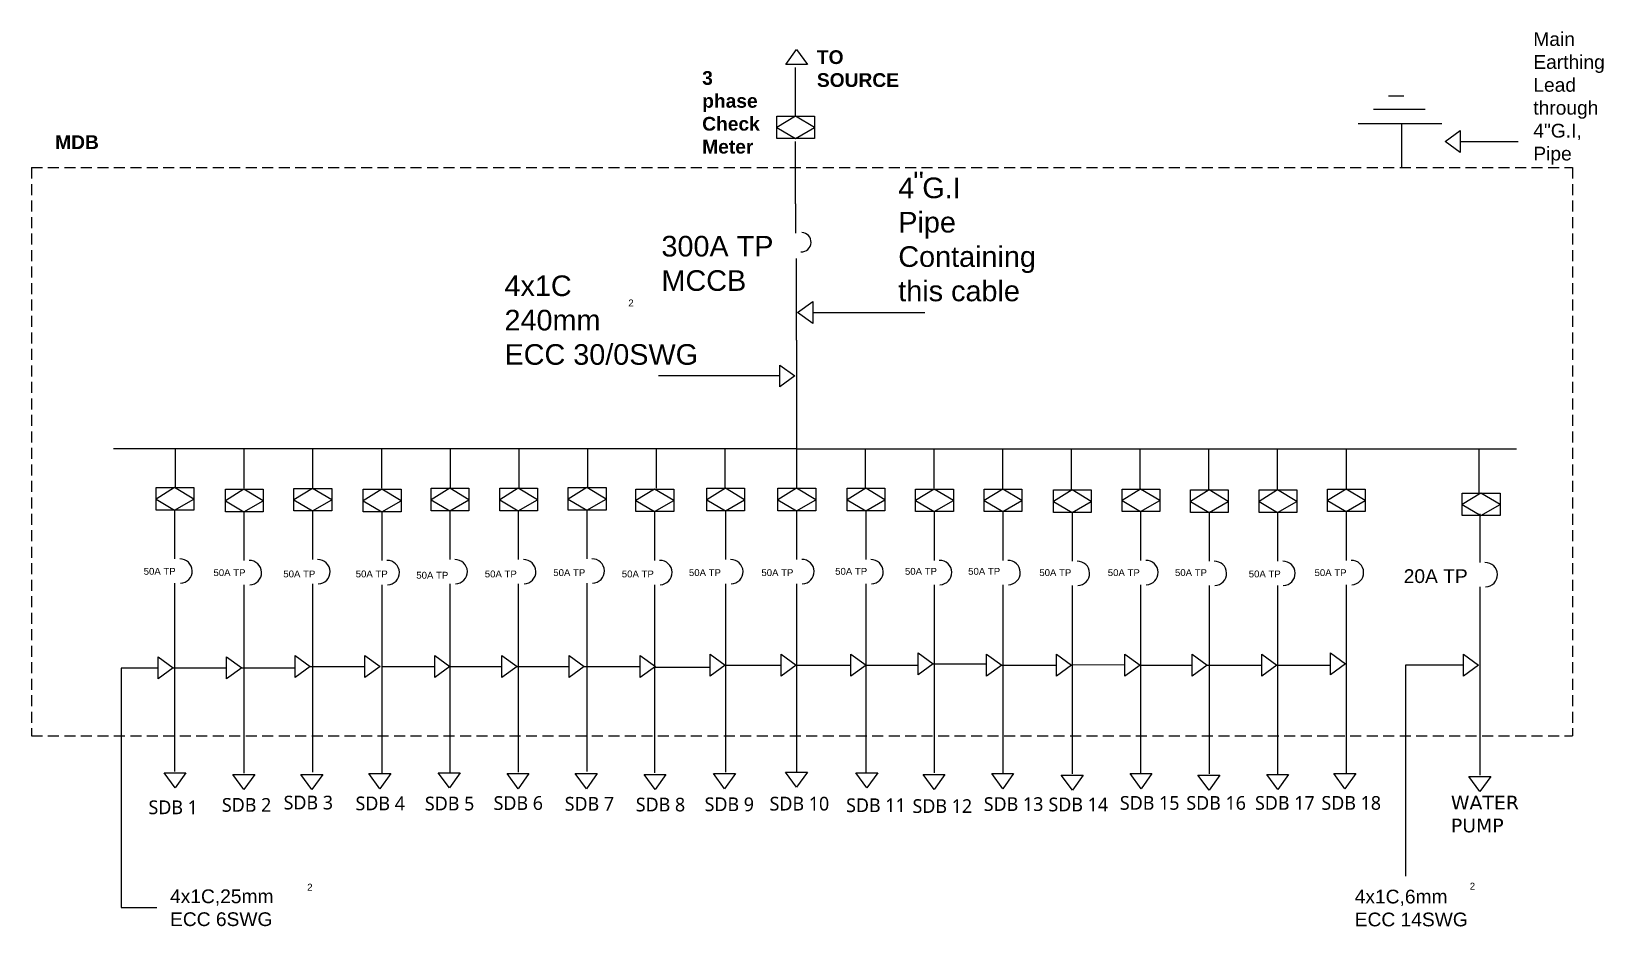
# Model space of a CAD drawing. Header units: inches. Extents: x -83442928 to -83440639, y 118546482 to 118547785.
import ezdxf

# ---------------------------------------------------------------- set-up
doc = ezdxf.new("R2010")
doc.units = ezdxf.units.IN
doc.header["$LTSCALE"] = 4
doc.header["$MEASUREMENT"] = 0
doc.linetypes.add('DASHEDX2', pattern=[1.5, 1, -0.5])
doc.styles.get("Standard").update_dxf_attribs({"font": ''})
doc.styles.get('Standard').set_extended_font_data('@Arial Unicode MS')

msp = doc.modelspace()

# ---------------------------------------------------------------- linework, layer by layer
for p, q in [((-83441829.3, 118547736.7), (-83441813.5, 118547758.6)), ((-83441813.5, 118547758.6), (-83441797.5, 118547736.7)), ((-83441813.5, 118547736.7), (-83441829.3, 118547736.7)), ((-83441815.2, 118547661.6), (-83441815.2, 118547732.4)), ((-83441797.5, 118547736.7), (-83441813.5, 118547736.7)), ((-83441842.2, 118547644.7), (-83441842.2, 118547661.6)), ((-83441842.2, 118547661.6), (-83441815.2, 118547661.6)), ((-83441815.2, 118547661.6), (-83441842.2, 118547644.7)), ((-83441815.2, 118547661.6), (-83441787.3, 118547661.6)), ((-83441787.3, 118547644.7), (-83441815.2, 118547661.6)), ((-83441787.3, 118547661.6), (-83441787.3, 118547644.7)), ((-83441842.2, 118547628.7), (-83441842.2, 118547644.7)), ((-83441842.2, 118547644.7), (-83441815.2, 118547628.7)), ((-83441815.2, 118547628.7), (-83441842.2, 118547628.7)), ((-83441815.2, 118547628.7), (-83441787.3, 118547644.7)), ((-83441787.3, 118547628.7), (-83441815.2, 118547628.7)), ((-83441787.3, 118547644.7), (-83441787.3, 118547628.7)), ((-83440869.5, 118547624.3), (-83440847.6, 118547640.3)), ((-83440847.6, 118547640.3), (-83440847.6, 118547624.3)), ((-83441815.3, 118547534), (-83441815.3, 118547624.4)), ((-83440847.6, 118547608.5), (-83440869.5, 118547624.3)), ((-83440847.6, 118547624.3), (-83440847.6, 118547608.5)), ((-83440847.6, 118547624.3), (-83440763.2, 118547624.3)), ((-83441815.3, 118547534), (-83441815.3, 118547490.9)), ((-83441813.7, 118547335.2), (-83441813.7, 118547454.3)), ((-83441812.1, 118547375.5), (-83441790.1, 118547391.6)), ((-83441790.1, 118547391.6), (-83441790.1, 118547375.5)), ((-83441790.1, 118547359.7), (-83441812.1, 118547375.5)), ((-83441790.1, 118547375.5), (-83441790.1, 118547359.7)), ((-83441790.1, 118547375.5), (-83441626.8, 118547375.5)), ((-83441813.7, 118547335.2), (-83441813.7, 118547177.3)), ((-83441837.9, 118547283.2), (-83441837.9, 118547299)), ((-83441837.9, 118547299), (-83441816, 118547283.2)), ((-83441837.9, 118547283.2), (-83442014.6, 118547283.2)), ((-83441816, 118547283.2), (-83441837.9, 118547267.2)), ((-83441837.9, 118547267.2), (-83441837.9, 118547283.2)), ((-83441837.9, 118547283.2), (-83441837.9, 118547283.2)), ((-83442718.1, 118547177.3), (-83442808.2, 118547177.3)), ((-83442668.1, 118547177.3), (-83442718.1, 118547177.3)), ((-83442718.1, 118547177.3), (-83442718.1, 118547119.7)), ((-83442618.1, 118547177.3), (-83442668.1, 118547177.3)), ((-83442568.1, 118547177.3), (-83442618.1, 118547177.3)), ((-83442618.1, 118547177.3), (-83442618.1, 118547119.7)), ((-83442518.1, 118547177.3), (-83442568.1, 118547177.3)), ((-83442468.1, 118547177.3), (-83442518.1, 118547177.3)), ((-83442518.1, 118547177.3), (-83442518.1, 118547119.7)), ((-83442418.1, 118547177.3), (-83442468.1, 118547177.3)), ((-83442368.1, 118547177.3), (-83442418.1, 118547177.3)), ((-83442418.1, 118547177.3), (-83442418.1, 118547119.7)), ((-83442318.1, 118547177.3), (-83442368.1, 118547177.3)), ((-83442268.1, 118547177.3), (-83442318.1, 118547177.3)), ((-83442318.1, 118547177.3), (-83442318.1, 118547119.9)), ((-83442218.1, 118547177.3), (-83442268.1, 118547177.3)), ((-83442168.1, 118547177.3), (-83442218.1, 118547177.3)), ((-83442218.1, 118547177.3), (-83442218.1, 118547119.9)), ((-83442118.1, 118547177.3), (-83442168.1, 118547177.3)), ((-83442068.1, 118547177.3), (-83442118.1, 118547177.3)), ((-83442118.1, 118547177.3), (-83442118.1, 118547119.9)), ((-83442018.1, 118547177.3), (-83442068.1, 118547177.3)), ((-83441968.1, 118547177.3), (-83442018.1, 118547177.3)), ((-83442018.1, 118547177.3), (-83442018.1, 118547119.9)), ((-83441918.1, 118547177.3), (-83441968.1, 118547177.3)), ((-83441868.1, 118547177.3), (-83441918.1, 118547177.3)), ((-83441918.1, 118547177.3), (-83441918.1, 118547119.9)), ((-83441813.7, 118547177.3), (-83441868.1, 118547177.3)), ((-83441813.7, 118547177.3), (-83441763.7, 118547177.3)), ((-83441813.7, 118547177.3), (-83441813.7, 118547119.9)), ((-83441763.7, 118547177.3), (-83441713.7, 118547177.3)), ((-83441713.7, 118547177.3), (-83441663.7, 118547177.3)), ((-83441713.7, 118547177.3), (-83441713.7, 118547119.9)), ((-83441663.7, 118547177.3), (-83441613.7, 118547177.3)), ((-83441613.7, 118547177.3), (-83441563.7, 118547177.3)), ((-83441613.7, 118547177.3), (-83441613.7, 118547119.9)), ((-83441563.7, 118547177.3), (-83441513.7, 118547177.3)), ((-83441513.7, 118547177.3), (-83441463.7, 118547177.3)), ((-83441513.7, 118547177.3), (-83441513.7, 118547118.6)), ((-83441463.7, 118547177.3), (-83441413.7, 118547177.3)), ((-83441413.7, 118547177.3), (-83441363.7, 118547177.3)), ((-83441413.7, 118547177.3), (-83441413.7, 118547117.9)), ((-83441363.7, 118547177.3), (-83441313.7, 118547177.3)), ((-83441313.7, 118547177.3), (-83441263.7, 118547177.3)), ((-83441313.7, 118547177.3), (-83441313.7, 118547117.9)), ((-83441263.7, 118547177.3), (-83441213.7, 118547177.3)), ((-83441213.7, 118547177.3), (-83441163.7, 118547177.3)), ((-83441213.7, 118547177.3), (-83441213.7, 118547117.9)), ((-83441163.7, 118547177.3), (-83441113.7, 118547177.3)), ((-83441113.7, 118547177.3), (-83441063.7, 118547177.3)), ((-83441113.7, 118547177.3), (-83441113.7, 118547117.9)), ((-83441063.7, 118547177.3), (-83441013.7, 118547177.3)), ((-83441013.7, 118547177.3), (-83441013.7, 118547117.9)), ((-83441013.7, 118547177.3), (-83440913.7, 118547177.3)), ((-83440913.7, 118547177.3), (-83440820.2, 118547177.3)), ((-83440820.2, 118547177.3), (-83440820.2, 118547177.3)), ((-83442746, 118547103.9), (-83442746, 118547120.8)), ((-83442746, 118547120.8), (-83442719, 118547120.8)), ((-83442719, 118547120.8), (-83442746, 118547103.9)), ((-83442746, 118547087.9), (-83442746, 118547103.9)), ((-83442746, 118547103.9), (-83442719, 118547087.9)), ((-83442719, 118547120.8), (-83442691, 118547120.8)), ((-83442691, 118547103.9), (-83442719, 118547120.8)), ((-83442719, 118547087.9), (-83442691, 118547103.9)), ((-83442691, 118547120.8), (-83442691, 118547103.9)), ((-83442691, 118547103.9), (-83442691, 118547087.9)), ((-83442645.1, 118547101.6), (-83442645.1, 118547118.5)), ((-83442645.1, 118547118.5), (-83442618.1, 118547118.5)), ((-83442618.1, 118547118.5), (-83442645.1, 118547101.6)), ((-83442618.1, 118547118.5), (-83442590.1, 118547118.5)), ((-83442590.1, 118547101.6), (-83442618.1, 118547118.5)), ((-83442590.1, 118547118.5), (-83442590.1, 118547101.6)), ((-83442545.3, 118547102.8), (-83442545.3, 118547119.6)), ((-83442545.3, 118547119.6), (-83442518.3, 118547119.6)), ((-83442518.3, 118547119.6), (-83442545.3, 118547102.8)), ((-83442545.3, 118547086.8), (-83442545.3, 118547102.8)), ((-83442545.3, 118547102.8), (-83442518.3, 118547086.8)), ((-83442518.3, 118547119.6), (-83442490.3, 118547119.6)), ((-83442490.3, 118547102.8), (-83442518.3, 118547119.6)), ((-83442518.3, 118547086.8), (-83442490.3, 118547102.8)), ((-83442490.3, 118547119.6), (-83442490.3, 118547102.8)), ((-83442490.3, 118547102.8), (-83442490.3, 118547086.8)), ((-83442444.4, 118547101.6), (-83442444.4, 118547118.5)), ((-83442444.4, 118547118.5), (-83442417.4, 118547118.5)), ((-83442417.4, 118547118.5), (-83442444.4, 118547101.6)), ((-83442417.4, 118547118.5), (-83442389.4, 118547118.5)), ((-83442389.4, 118547101.6), (-83442417.4, 118547118.5)), ((-83442389.4, 118547118.5), (-83442389.4, 118547101.6)), ((-83442345.5, 118547102.9), (-83442345.5, 118547119.7)), ((-83442345.5, 118547119.7), (-83442318.5, 118547119.7)), ((-83442318.5, 118547119.7), (-83442345.5, 118547102.9)), ((-83442345.5, 118547086.9), (-83442345.5, 118547102.9)), ((-83442345.5, 118547102.9), (-83442318.5, 118547086.9)), ((-83442318.5, 118547119.7), (-83442290.5, 118547119.7)), ((-83442290.5, 118547102.9), (-83442318.5, 118547119.7)), ((-83442318.5, 118547086.9), (-83442290.5, 118547102.9)), ((-83442290.5, 118547119.7), (-83442290.5, 118547102.9)), ((-83442290.5, 118547102.9), (-83442290.5, 118547086.9)), ((-83442245.7, 118547102.9), (-83442245.7, 118547119.7)), ((-83442245.7, 118547119.7), (-83442218.7, 118547119.7)), ((-83442218.7, 118547119.7), (-83442245.7, 118547102.9)), ((-83442245.7, 118547086.9), (-83442245.7, 118547102.9)), ((-83442245.7, 118547102.9), (-83442218.7, 118547086.9)), ((-83442218.7, 118547119.7), (-83442190.7, 118547119.7)), ((-83442190.7, 118547102.9), (-83442218.7, 118547119.7)), ((-83442218.7, 118547086.9), (-83442190.7, 118547102.9)), ((-83442190.7, 118547119.7), (-83442190.7, 118547102.9)), ((-83442190.7, 118547102.9), (-83442190.7, 118547086.9)), ((-83442146, 118547104), (-83442146, 118547120.9)), ((-83442146, 118547120.9), (-83442119, 118547120.9)), ((-83442119, 118547120.9), (-83442146, 118547104)), ((-83442146, 118547088), (-83442146, 118547104)), ((-83442146, 118547104), (-83442119, 118547088)), ((-83442119, 118547120.9), (-83442091, 118547120.9)), ((-83442091, 118547104), (-83442119, 118547120.9)), ((-83442119, 118547088), (-83442091, 118547104)), ((-83442091, 118547120.9), (-83442091, 118547104)), ((-83442091, 118547104), (-83442091, 118547088)), ((-83442047.4, 118547101.7), (-83442047.4, 118547118.6)), ((-83442047.4, 118547118.6), (-83442020.4, 118547118.6)), ((-83442020.4, 118547118.6), (-83442047.4, 118547101.7)), ((-83442020.4, 118547118.6), (-83441992.4, 118547118.6)), ((-83441992.4, 118547101.7), (-83442020.4, 118547118.6)), ((-83441992.4, 118547118.6), (-83441992.4, 118547101.7)), ((-83441944.1, 118547102.9), (-83441944.1, 118547119.7)), ((-83441944.1, 118547119.7), (-83441917.1, 118547119.7)), ((-83441917.1, 118547119.7), (-83441944.1, 118547102.9)), ((-83441944.1, 118547086.9), (-83441944.1, 118547102.9)), ((-83441944.1, 118547102.9), (-83441917.1, 118547086.9)), ((-83441917.1, 118547119.7), (-83441889.2, 118547119.7)), ((-83441889.2, 118547102.9), (-83441917.1, 118547119.7)), ((-83441917.1, 118547086.9), (-83441889.2, 118547102.9)), ((-83441889.2, 118547119.7), (-83441889.2, 118547102.9)), ((-83441889.2, 118547102.9), (-83441889.2, 118547086.9)), ((-83441840.7, 118547103), (-83441840.7, 118547119.9)), ((-83441840.7, 118547119.9), (-83441813.7, 118547119.9)), ((-83441813.7, 118547119.9), (-83441840.7, 118547103)), ((-83441840.7, 118547087), (-83441840.7, 118547103)), ((-83441840.7, 118547103), (-83441813.7, 118547087)), ((-83441813.7, 118547119.9), (-83441785.7, 118547119.9)), ((-83441785.7, 118547103), (-83441813.7, 118547119.9)), ((-83441813.7, 118547087), (-83441785.7, 118547103)), ((-83441785.7, 118547119.9), (-83441785.7, 118547103)), ((-83441785.7, 118547103), (-83441785.7, 118547087)), ((-83441740, 118547102.9), (-83441740, 118547119.7)), ((-83441740, 118547119.7), (-83441713, 118547119.7)), ((-83441713, 118547119.7), (-83441740, 118547102.9)), ((-83441740, 118547086.9), (-83441740, 118547102.9)), ((-83441740, 118547102.9), (-83441713, 118547086.9)), ((-83441713, 118547119.7), (-83441685, 118547119.7)), ((-83441685, 118547102.9), (-83441713, 118547119.7)), ((-83441713, 118547086.9), (-83441685, 118547102.9)), ((-83441685, 118547119.7), (-83441685, 118547102.9)), ((-83441685, 118547102.9), (-83441685, 118547086.9)), ((-83441640.3, 118547101.7), (-83441640.3, 118547118.6)), ((-83441640.3, 118547118.6), (-83441613.3, 118547118.6)), ((-83441613.3, 118547118.6), (-83441640.3, 118547101.7)), ((-83441613.3, 118547118.6), (-83441585.3, 118547118.6)), ((-83441585.3, 118547101.7), (-83441613.3, 118547118.6)), ((-83441585.3, 118547118.6), (-83441585.3, 118547101.7)), ((-83441540.5, 118547101.7), (-83441540.5, 118547118.6)), ((-83441540.5, 118547118.6), (-83441513.5, 118547118.6)), ((-83441513.5, 118547118.6), (-83441540.5, 118547101.7)), ((-83441513.5, 118547118.6), (-83441485.5, 118547118.6)), ((-83441485.5, 118547101.7), (-83441513.5, 118547118.6)), ((-83441485.5, 118547118.6), (-83441485.5, 118547101.7)), ((-83441439.6, 118547100.5), (-83441439.6, 118547117.4)), ((-83441439.6, 118547117.4), (-83441412.6, 118547117.4)), ((-83441412.6, 118547117.4), (-83441439.6, 118547100.5)), ((-83441412.6, 118547117.4), (-83441384.6, 118547117.4)), ((-83441384.6, 118547100.5), (-83441412.6, 118547117.4)), ((-83441384.6, 118547117.4), (-83441384.6, 118547100.5)), ((-83441339.8, 118547101.7), (-83441339.8, 118547118.6)), ((-83441339.8, 118547118.6), (-83441312.8, 118547118.6)), ((-83441312.8, 118547118.6), (-83441339.8, 118547101.7)), ((-83441312.8, 118547118.6), (-83441284.8, 118547118.6)), ((-83441284.8, 118547101.7), (-83441312.8, 118547118.6)), ((-83441284.8, 118547118.6), (-83441284.8, 118547101.7)), ((-83441240.1, 118547100.5), (-83441240.1, 118547117.4)), ((-83441240.1, 118547117.4), (-83441213.1, 118547117.4)), ((-83441213.1, 118547117.4), (-83441240.1, 118547100.5)), ((-83441213.1, 118547117.4), (-83441185.1, 118547117.4)), ((-83441185.1, 118547100.5), (-83441213.1, 118547117.4)), ((-83441185.1, 118547117.4), (-83441185.1, 118547100.5)), ((-83441140.3, 118547100.5), (-83441140.3, 118547117.4)), ((-83441140.3, 118547117.4), (-83441113.3, 118547117.4)), ((-83441113.3, 118547117.4), (-83441140.3, 118547100.5)), ((-83441113.3, 118547117.4), (-83441085.3, 118547117.4)), ((-83441085.3, 118547100.5), (-83441113.3, 118547117.4)), ((-83441085.3, 118547117.4), (-83441085.3, 118547100.5)), ((-83441040.6, 118547101.7), (-83441040.6, 118547118.6)), ((-83441040.6, 118547118.6), (-83441013.6, 118547118.6)), ((-83441013.6, 118547118.6), (-83441040.6, 118547101.7)), ((-83441013.6, 118547118.6), (-83440985.6, 118547118.6)), ((-83440985.6, 118547101.7), (-83441013.6, 118547118.6)), ((-83440985.6, 118547118.6), (-83440985.6, 118547101.7)), ((-83440844.5, 118547095.9), (-83440844.5, 118547112.8)), ((-83440844.5, 118547112.8), (-83440817.5, 118547112.8)), ((-83440817.5, 118547112.8), (-83440844.5, 118547095.9)), ((-83440817.5, 118547112.8), (-83440789.5, 118547112.8)), ((-83440789.5, 118547095.9), (-83440817.5, 118547112.8)), ((-83440789.5, 118547112.8), (-83440789.5, 118547095.9)), ((-83442719, 118547087.9), (-83442746, 118547087.9)), ((-83442691, 118547087.9), (-83442719, 118547087.9)), ((-83442719, 118547087.9), (-83442719, 118547016.9)), ((-83442645.1, 118547085.6), (-83442645.1, 118547101.6)), ((-83442645.1, 118547101.6), (-83442618.1, 118547085.6)), ((-83442618.1, 118547085.6), (-83442645.1, 118547085.6)), ((-83442618.1, 118547085.6), (-83442590.1, 118547101.6)), ((-83442590.1, 118547085.6), (-83442618.1, 118547085.6)), ((-83442618.1, 118547085.6), (-83442618.1, 118547014.6)), ((-83442590.1, 118547101.6), (-83442590.1, 118547085.6)), ((-83442518.3, 118547086.8), (-83442545.3, 118547086.8)), ((-83442490.3, 118547086.8), (-83442518.3, 118547086.8)), ((-83442518.3, 118547086.8), (-83442518.3, 118547015.8)), ((-83442444.4, 118547085.6), (-83442444.4, 118547101.6)), ((-83442444.4, 118547101.6), (-83442417.4, 118547085.6)), ((-83442417.4, 118547085.6), (-83442444.4, 118547085.6)), ((-83442417.4, 118547085.6), (-83442389.4, 118547101.6)), ((-83442389.4, 118547085.6), (-83442417.4, 118547085.6)), ((-83442417.4, 118547085.6), (-83442417.4, 118547014.6)), ((-83442389.4, 118547101.6), (-83442389.4, 118547085.6)), ((-83442318.5, 118547086.9), (-83442345.5, 118547086.9)), ((-83442290.5, 118547086.9), (-83442318.5, 118547086.9)), ((-83442318.5, 118547086.9), (-83442318.5, 118547015.9)), ((-83442218.7, 118547086.9), (-83442245.7, 118547086.9)), ((-83442190.7, 118547086.9), (-83442218.7, 118547086.9)), ((-83442218.7, 118547086.9), (-83442218.7, 118547015.9)), ((-83442119, 118547088), (-83442146, 118547088)), ((-83442091, 118547088), (-83442119, 118547088)), ((-83442119, 118547088), (-83442119, 118547017)), ((-83442047.4, 118547085.7), (-83442047.4, 118547101.7)), ((-83442047.4, 118547101.7), (-83442020.4, 118547085.7)), ((-83442020.4, 118547085.7), (-83442047.4, 118547085.7)), ((-83442020.4, 118547085.7), (-83441992.4, 118547101.7)), ((-83441992.4, 118547085.7), (-83442020.4, 118547085.7)), ((-83442020.4, 118547085.7), (-83442020.4, 118547014.7)), ((-83441992.4, 118547101.7), (-83441992.4, 118547085.7)), ((-83441917.1, 118547086.9), (-83441944.1, 118547086.9)), ((-83441889.2, 118547086.9), (-83441917.1, 118547086.9)), ((-83441917.1, 118547086.9), (-83441917.1, 118547015.9)), ((-83441813.7, 118547087), (-83441840.7, 118547087)), ((-83441785.7, 118547087), (-83441813.7, 118547087)), ((-83441813.7, 118547087), (-83441813.7, 118547016)), ((-83441713, 118547086.9), (-83441740, 118547086.9)), ((-83441685, 118547086.9), (-83441713, 118547086.9)), ((-83441713, 118547086.9), (-83441713, 118547015.9)), ((-83441640.3, 118547085.7), (-83441640.3, 118547101.7)), ((-83441640.3, 118547101.7), (-83441613.3, 118547085.7)), ((-83441613.3, 118547085.7), (-83441640.3, 118547085.7)), ((-83441613.3, 118547085.7), (-83441585.3, 118547101.7)), ((-83441585.3, 118547085.7), (-83441613.3, 118547085.7)), ((-83441613.3, 118547085.7), (-83441613.3, 118547014.7)), ((-83441585.3, 118547101.7), (-83441585.3, 118547085.7)), ((-83441540.5, 118547085.7), (-83441540.5, 118547101.7)), ((-83441540.5, 118547101.7), (-83441513.5, 118547085.7)), ((-83441513.5, 118547085.7), (-83441540.5, 118547085.7)), ((-83441513.5, 118547085.7), (-83441485.5, 118547101.7)), ((-83441485.5, 118547085.7), (-83441513.5, 118547085.7)), ((-83441513.5, 118547085.7), (-83441513.5, 118547014.7)), ((-83441485.5, 118547101.7), (-83441485.5, 118547085.7)), ((-83441439.6, 118547084.5), (-83441439.6, 118547100.5)), ((-83441439.6, 118547100.5), (-83441412.6, 118547084.5)), ((-83441412.6, 118547084.5), (-83441439.6, 118547084.5)), ((-83441412.6, 118547084.5), (-83441384.6, 118547100.5)), ((-83441384.6, 118547084.5), (-83441412.6, 118547084.5)), ((-83441412.6, 118547084.5), (-83441412.6, 118547013.5)), ((-83441384.6, 118547100.5), (-83441384.6, 118547084.5)), ((-83441339.8, 118547085.7), (-83441339.8, 118547101.7)), ((-83441339.8, 118547101.7), (-83441312.8, 118547085.7)), ((-83441312.8, 118547085.7), (-83441339.8, 118547085.7)), ((-83441312.8, 118547085.7), (-83441284.8, 118547101.7)), ((-83441284.8, 118547085.7), (-83441312.8, 118547085.7)), ((-83441312.8, 118547085.7), (-83441312.8, 118547014.7)), ((-83441284.8, 118547101.7), (-83441284.8, 118547085.7)), ((-83441240.1, 118547084.5), (-83441240.1, 118547100.5)), ((-83441240.1, 118547100.5), (-83441213.1, 118547084.5)), ((-83441213.1, 118547084.5), (-83441240.1, 118547084.5)), ((-83441213.1, 118547084.5), (-83441185.1, 118547100.5)), ((-83441185.1, 118547084.5), (-83441213.1, 118547084.5)), ((-83441213.1, 118547084.5), (-83441213.1, 118547013.5)), ((-83441185.1, 118547100.5), (-83441185.1, 118547084.5)), ((-83441140.3, 118547084.5), (-83441140.3, 118547100.5)), ((-83441140.3, 118547100.5), (-83441113.3, 118547084.5)), ((-83441113.3, 118547084.5), (-83441140.3, 118547084.5)), ((-83441113.3, 118547084.5), (-83441085.3, 118547100.5)), ((-83441085.3, 118547084.5), (-83441113.3, 118547084.5)), ((-83441113.3, 118547084.5), (-83441113.3, 118547013.5)), ((-83441085.3, 118547100.5), (-83441085.3, 118547084.5)), ((-83441040.6, 118547085.7), (-83441040.6, 118547101.7)), ((-83441040.6, 118547101.7), (-83441013.6, 118547085.7)), ((-83441013.6, 118547085.7), (-83441040.6, 118547085.7)), ((-83441013.6, 118547085.7), (-83440985.6, 118547101.7)), ((-83440985.6, 118547085.7), (-83441013.6, 118547085.7)), ((-83441013.6, 118547085.7), (-83441013.6, 118547014.7)), ((-83440985.6, 118547101.7), (-83440985.6, 118547085.7)), ((-83440844.5, 118547079.9), (-83440844.5, 118547095.9)), ((-83440844.5, 118547095.9), (-83440817.5, 118547079.9)), ((-83440817.5, 118547079.9), (-83440844.5, 118547079.9)), ((-83440818.8, 118547082.6), (-83440818.8, 118547011.6)), ((-83440817.5, 118547079.9), (-83440789.5, 118547095.9)), ((-83440789.5, 118547079.9), (-83440817.5, 118547079.9)), ((-83440789.5, 118547095.9), (-83440789.5, 118547079.9)), ((-83442719, 118546981.6), (-83442719, 118546707.5)), ((-83442618.1, 118546979.2), (-83442618.1, 118546705.2)), ((-83442518.3, 118546980.4), (-83442518.3, 118546706.3)), ((-83442417.4, 118546979.2), (-83442417.4, 118546705.2)), ((-83442318.5, 118546980.5), (-83442318.5, 118546706.4)), ((-83442218.7, 118546980.5), (-83442218.7, 118546706.4)), ((-83442119, 118546981.6), (-83442119, 118546707.6)), ((-83442020.4, 118546979.3), (-83442020.4, 118546705.3)), ((-83441917.1, 118546980.5), (-83441917.1, 118546706.4)), ((-83441813.7, 118546980.7), (-83441813.7, 118546706.6)), ((-83441713, 118546980.5), (-83441713, 118546706.4)), ((-83441613.3, 118546979.3), (-83441613.3, 118546705.3)), ((-83441513.5, 118546979.3), (-83441513.5, 118546705.3)), ((-83441412.6, 118546978.2), (-83441412.6, 118546704.1)), ((-83441312.8, 118546979.3), (-83441312.8, 118546705.3)), ((-83441213.1, 118546978.2), (-83441213.1, 118546704.1)), ((-83441113.3, 118546978.2), (-83441113.3, 118546704.1)), ((-83441013.6, 118546979.3), (-83441013.6, 118546705.3)), ((-83440818.8, 118546976.2), (-83440818.8, 118546702.1)), ((-83442743, 118546858.5), (-83442743, 118546874.3)), ((-83442743, 118546874.3), (-83442721.1, 118546858.5)), ((-83442643.3, 118546858.5), (-83442643.3, 118546874.3)), ((-83442643.3, 118546874.3), (-83442621.4, 118546858.5)), ((-83442543.6, 118546860.5), (-83442543.6, 118546876.2)), ((-83442543.6, 118546876.2), (-83442521.6, 118546860.5)), ((-83442441.9, 118546860.4), (-83442441.9, 118546876.2)), ((-83442441.9, 118546876.2), (-83442420, 118546860.4)), ((-83442340.3, 118546860.4), (-83442340.3, 118546876.2)), ((-83442340.3, 118546876.2), (-83442318.3, 118546860.4)), ((-83442242.5, 118546860.4), (-83442242.5, 118546876.2)), ((-83442242.5, 118546876.2), (-83442220.5, 118546860.4)), ((-83442144.7, 118546860.4), (-83442144.7, 118546876.2)), ((-83442144.7, 118546876.2), (-83442122.7, 118546860.4)), ((-83442041.1, 118546860.4), (-83442041.1, 118546876.2)), ((-83442041.1, 118546876.2), (-83442019.2, 118546860.4)), ((-83441939.5, 118546862.3), (-83441939.5, 118546878.1)), ((-83441939.5, 118546878.1), (-83441917.6, 118546862.3)), ((-83441836, 118546862.3), (-83441836, 118546878.1)), ((-83441836, 118546878.1), (-83441814, 118546862.3)), ((-83441734.4, 118546862.3), (-83441734.4, 118546878.1)), ((-83441734.4, 118546878.1), (-83441712.4, 118546862.3)), ((-83441636.6, 118546864.2), (-83441636.6, 118546880)), ((-83441636.6, 118546880), (-83441614.6, 118546864.2)), ((-83441536.9, 118546862.3), (-83441536.9, 118546878.1)), ((-83441536.9, 118546878.1), (-83441514.9, 118546862.3)), ((-83441435.2, 118546862.3), (-83441435.2, 118546878.1)), ((-83441435.2, 118546878.1), (-83441413.3, 118546862.3)), ((-83441335.5, 118546862.3), (-83441335.5, 118546878.1)), ((-83441335.5, 118546878.1), (-83441313.6, 118546862.3)), ((-83441237.7, 118546862.3), (-83441237.7, 118546878.1)), ((-83441237.7, 118546878.1), (-83441215.8, 118546862.3)), ((-83441136.1, 118546862.3), (-83441136.1, 118546878.1)), ((-83441136.1, 118546878.1), (-83441114.2, 118546862.3)), ((-83441036.4, 118546864.2), (-83441036.4, 118546880)), ((-83441036.4, 118546880), (-83441014.5, 118546864.2)), ((-83440842.7, 118546862.3), (-83440842.7, 118546878.1)), ((-83440842.7, 118546878.1), (-83440820.8, 118546862.3)), ((-83442743, 118546857.8), (-83442796.7, 118546857.8)), ((-83442796.7, 118546857.8), (-83442796.7, 118546593.5)), ((-83442721.1, 118546858.5), (-83442743, 118546842.5)), ((-83442743, 118546842.5), (-83442743, 118546858.5)), ((-83442721.1, 118546858.5), (-83442643.3, 118546858.5)), ((-83442621.4, 118546858.5), (-83442643.3, 118546842.5)), ((-83442643.3, 118546842.5), (-83442643.3, 118546858.5)), ((-83442643.3, 118546858.5), (-83442643.3, 118546858.5)), ((-83442621.4, 118546858.5), (-83442543.6, 118546858.5)), ((-83442521.6, 118546860.5), (-83442543.6, 118546844.4)), ((-83442543.6, 118546844.4), (-83442543.6, 118546860.5)), ((-83442543.6, 118546860.5), (-83442543.6, 118546860.5)), ((-83442521.6, 118546860.5), (-83442441.9, 118546860.4)), ((-83442420, 118546860.4), (-83442441.9, 118546844.3)), ((-83442441.9, 118546844.3), (-83442441.9, 118546860.4)), ((-83442417.4, 118546860.4), (-83442340.3, 118546860.4)), ((-83442318.3, 118546860.4), (-83442340.3, 118546844.3)), ((-83442340.3, 118546844.3), (-83442340.3, 118546860.4)), ((-83442318.3, 118546860.4), (-83442242.5, 118546860.4)), ((-83442220.5, 118546860.4), (-83442242.5, 118546844.3)), ((-83442242.5, 118546844.3), (-83442242.5, 118546860.4)), ((-83442220.5, 118546860.4), (-83442144.7, 118546860.4)), ((-83442122.7, 118546860.4), (-83442144.7, 118546844.3)), ((-83442144.7, 118546844.3), (-83442144.7, 118546860.4)), ((-83442122.7, 118546860.4), (-83442041.1, 118546860.4)), ((-83442019.2, 118546860.4), (-83442041.1, 118546844.3)), ((-83442041.1, 118546844.3), (-83442041.1, 118546860.4)), ((-83442020.4, 118546859.5), (-83441939.5, 118546859.5)), ((-83441917.6, 118546862.3), (-83441939.5, 118546846.3)), ((-83441939.5, 118546846.3), (-83441939.5, 118546862.3)), ((-83441917.6, 118546862.3), (-83441836, 118546862.3)), ((-83441814, 118546862.3), (-83441836, 118546846.3)), ((-83441836, 118546846.3), (-83441836, 118546862.3)), ((-83441814, 118546862.3), (-83441734.4, 118546862.3)), ((-83441712.4, 118546862.3), (-83441734.4, 118546846.3)), ((-83441734.4, 118546846.3), (-83441734.4, 118546862.3)), ((-83441712.4, 118546862.3), (-83441636.6, 118546862.3)), ((-83441614.6, 118546864.2), (-83441636.6, 118546848.2)), ((-83441636.6, 118546848.2), (-83441636.6, 118546864.2)), ((-83441614.6, 118546864.2), (-83441536.9, 118546864.2)), ((-83441514.9, 118546862.3), (-83441536.9, 118546846.3)), ((-83441536.9, 118546846.3), (-83441536.9, 118546862.3)), ((-83441514.9, 118546862.3), (-83441435.2, 118546862.3)), ((-83441413.3, 118546862.3), (-83441435.2, 118546846.3)), ((-83441435.2, 118546846.3), (-83441435.2, 118546862.3)), ((-83441313.6, 118546862.3), (-83441335.5, 118546846.3)), ((-83441335.5, 118546846.3), (-83441335.5, 118546862.3)), ((-83441313.6, 118546862.3), (-83441237.7, 118546862.3)), ((-83441215.8, 118546862.3), (-83441237.7, 118546846.3)), ((-83441237.7, 118546846.3), (-83441237.7, 118546862.3)), ((-83441215.8, 118546862.3), (-83441136.1, 118546862.3)), ((-83441114.2, 118546862.3), (-83441136.1, 118546846.3)), ((-83441136.1, 118546846.3), (-83441136.1, 118546862.3)), ((-83441114.2, 118546862.3), (-83441036.4, 118546862.3)), ((-83441014.5, 118546864.2), (-83441036.4, 118546848.2)), ((-83441036.4, 118546848.2), (-83441036.4, 118546864.2)), ((-83440842.7, 118546862.3), (-83440927.1, 118546862.3)), ((-83440927.1, 118546862.3), (-83440927.1, 118546555.1)), ((-83440820.8, 118546862.3), (-83440842.7, 118546846.3)), ((-83440842.7, 118546846.3), (-83440842.7, 118546862.3)), ((-83442718.3, 118546683.5), (-83442734.4, 118546705.5)), ((-83442734.4, 118546705.5), (-83442718.3, 118546705.5)), ((-83442718.3, 118546705.5), (-83442702.5, 118546705.5)), ((-83442702.5, 118546705.5), (-83442718.3, 118546683.5)), ((-83442618.2, 118546681.3), (-83442634.3, 118546703.2)), ((-83442634.3, 118546703.2), (-83442618.2, 118546703.2)), ((-83442618.2, 118546703.2), (-83442602.5, 118546703.2)), ((-83442602.5, 118546703.2), (-83442618.2, 118546681.3)), ((-83442519.3, 118546681.3), (-83442535.3, 118546703.2)), ((-83442535.3, 118546703.2), (-83442519.3, 118546703.2)), ((-83442519.3, 118546703.2), (-83442503.5, 118546703.2)), ((-83442503.5, 118546703.2), (-83442519.3, 118546681.3)), ((-83442420.3, 118546682.4), (-83442436.4, 118546704.3)), ((-83442436.4, 118546704.3), (-83442420.3, 118546704.3)), ((-83442420.3, 118546704.3), (-83442404.5, 118546704.3)), ((-83442404.5, 118546704.3), (-83442420.3, 118546682.4)), ((-83442319.1, 118546683.5), (-83442335.2, 118546705.5)), ((-83442335.2, 118546705.5), (-83442319.1, 118546705.5)), ((-83442319.1, 118546705.5), (-83442303.3, 118546705.5)), ((-83442303.3, 118546705.5), (-83442319.1, 118546683.5)), ((-83442219, 118546682.4), (-83442235.1, 118546704.3)), ((-83442235.1, 118546704.3), (-83442219, 118546704.3)), ((-83442219, 118546704.3), (-83442203.2, 118546704.3)), ((-83442203.2, 118546704.3), (-83442219, 118546682.4)), ((-83442119.6, 118546682.4), (-83442135.7, 118546704.4)), ((-83442135.7, 118546704.4), (-83442119.6, 118546704.4)), ((-83442119.6, 118546704.4), (-83442103.9, 118546704.4)), ((-83442103.9, 118546704.4), (-83442119.6, 118546682.4)), ((-83442019.5, 118546681.3), (-83442035.6, 118546703.2)), ((-83442035.6, 118546703.2), (-83442019.5, 118546703.2)), ((-83442019.5, 118546703.2), (-83442003.8, 118546703.2)), ((-83442003.8, 118546703.2), (-83442019.5, 118546681.3)), ((-83441918.3, 118546682.4), (-83441934.4, 118546704.4)), ((-83441934.4, 118546704.4), (-83441918.3, 118546704.4)), ((-83441918.3, 118546704.4), (-83441902.5, 118546704.4)), ((-83441902.5, 118546704.4), (-83441918.3, 118546682.4)), ((-83441813.7, 118546684.7), (-83441829.7, 118546706.6)), ((-83441829.7, 118546706.6), (-83441813.7, 118546706.6)), ((-83441813.7, 118546706.6), (-83441797.9, 118546706.6)), ((-83441797.9, 118546706.6), (-83441813.7, 118546684.7)), ((-83441711.3, 118546683.6), (-83441727.4, 118546705.5)), ((-83441727.4, 118546705.5), (-83441711.3, 118546705.5)), ((-83441711.3, 118546705.5), (-83441695.5, 118546705.5)), ((-83441695.5, 118546705.5), (-83441711.3, 118546683.6)), ((-83441613.5, 118546681.3), (-83441629.5, 118546703.2)), ((-83441629.5, 118546703.2), (-83441613.5, 118546703.2)), ((-83441613.5, 118546703.2), (-83441597.7, 118546703.2)), ((-83441597.7, 118546703.2), (-83441613.5, 118546681.3)), ((-83441513.4, 118546682.4), (-83441529.4, 118546704.4)), ((-83441529.4, 118546704.4), (-83441513.4, 118546704.4)), ((-83441513.4, 118546704.4), (-83441497.6, 118546704.4)), ((-83441497.6, 118546704.4), (-83441513.4, 118546682.4)), ((-83441412.1, 118546680.1), (-83441428.2, 118546702.1)), ((-83441428.2, 118546702.1), (-83441412.1, 118546702.1)), ((-83441412.1, 118546702.1), (-83441396.4, 118546702.1)), ((-83441396.4, 118546702.1), (-83441412.1, 118546680.1)), ((-83441312.1, 118546682.4), (-83441328.1, 118546704.4)), ((-83441328.1, 118546704.4), (-83441312.1, 118546704.4)), ((-83441312.1, 118546704.4), (-83441296.3, 118546704.4)), ((-83441296.3, 118546704.4), (-83441312.1, 118546682.4)), ((-83441213.1, 118546680.1), (-83441229.2, 118546702.1)), ((-83441229.2, 118546702.1), (-83441213.1, 118546702.1)), ((-83441213.1, 118546702.1), (-83441197.3, 118546702.1)), ((-83441197.3, 118546702.1), (-83441213.1, 118546680.1)), ((-83441113, 118546681.3), (-83441129.1, 118546703.2)), ((-83441129.1, 118546703.2), (-83441113, 118546703.2)), ((-83441113, 118546703.2), (-83441097.2, 118546703.2)), ((-83441097.2, 118546703.2), (-83441113, 118546681.3)), ((-83441015.2, 118546682.4), (-83441031.2, 118546704.4)), ((-83441031.2, 118546704.4), (-83441015.2, 118546704.4)), ((-83441015.2, 118546704.4), (-83440999.4, 118546704.4)), ((-83440999.4, 118546704.4), (-83441015.2, 118546682.4)), ((-83440818.7, 118546678.2), (-83440834.8, 118546700.1)), ((-83440834.8, 118546700.1), (-83440818.7, 118546700.1)), ((-83440818.7, 118546700.1), (-83440802.9, 118546700.1)), ((-83440802.9, 118546700.1), (-83440818.7, 118546678.2)), ((-83442796.7, 118546593.5), (-83442796.7, 118546509.2)), ((-83442796.7, 118546509.2), (-83442796.7, 118546509.2)), ((-83442796.7, 118546509.2), (-83442744.8, 118546509.2))]:
    msp.add_line(p, q)
at = {"color": 0, "ltscale": 4}
for p, q in [((-83440952, 118547691), (-83440929.5, 118547691)), ((-83440973.5, 118547671.5), (-83440898.5, 118547671.5)), ((-83440996, 118547650.5), (-83440874, 118547650.5)), ((-83440932.5, 118547586.5), (-83440932.5, 118547650.5)), ((-83440820.2, 118547177.3), (-83440820.2, 118547112.8)), ((-83440820.2, 118547177.3), (-83440765.5, 118547177.3)), ((-83441335.5, 118546862.3), (-83441412.6, 118546862.8))]:
    msp.add_line(p, q, dxfattribs=at)
at = {"color": 0, "linetype": 'DASHEDX2', "ltscale": 4}
for p, q in [((-83442927.5, 118547586.5), (-83440684, 118547586.5)), ((-83442927.5, 118547586.5), (-83442927.5, 118546759.5)), ((-83440684, 118547586.5), (-83440684, 118546759.5)), ((-83442927.5, 118546759.5), (-83440684, 118546759.5))]:
    msp.add_line(p, q, dxfattribs=at)
for centre, radius, start, end in [((-83441806.6, 118547478), 14.1, 267.0238, 87.0238), ((-83442711.1, 118546999.2), 17.7, 271.47, 91.47), ((-83442610.2, 118546996.9), 17.7, 271.47, 91.47), ((-83442510.4, 118546998.1), 17.7, 271.47, 91.47), ((-83442409.5, 118546996.9), 17.7, 271.47, 91.47), ((-83442310.6, 118546998.2), 17.7, 271.47, 91.47), ((-83442210.8, 118546998.2), 17.7, 271.47, 91.47), ((-83442111.1, 118546999.3), 17.7, 271.47, 91.47), ((-83442012.5, 118546997), 17.7, 271.47, 91.47), ((-83441909.2, 118546998.2), 17.7, 271.47, 91.47), ((-83441805.7, 118546998.4), 17.7, 271.47, 91.47), ((-83441705.1, 118546998.2), 17.7, 271.47, 91.47), ((-83441605.3, 118546997), 17.7, 271.47, 91.47), ((-83441505.6, 118546997), 17.7, 271.47, 91.47), ((-83441404.7, 118546995.9), 17.7, 271.47, 91.47), ((-83441304.9, 118546997), 17.7, 271.47, 91.47), ((-83441205.2, 118546995.9), 17.7, 271.47, 91.47), ((-83441105.4, 118546995.9), 17.7, 271.47, 91.47), ((-83441005.7, 118546997), 17.7, 271.47, 91.47), ((-83440810.9, 118546993.9), 17.7, 271.47, 91.47)]:
    msp.add_arc(centre, radius, start, end)

# ---------------------------------------------------------------- texts
at = {"color": 0, "ltscale": 4, "char_height": 20, "attachment_point": 1}
for s, insert, width in [('Main Earthing Lead through 4"G.I, Pipe', (-83440741, 118547783.6), 107), ('{\\f@Arial Unicode MS|b1|i0|c0|p34;TO SOURCE}', (-83441784, 118547757.3), 47), ('{\\f@Arial Unicode MS|b1|i0|c0|p34;3 phase Check Meter}', (-83441951, 118547727), 47), ('{\\f@Arial Unicode MS|b1|i0|c0|p34;MDB}', (-83442893, 118547633.5), 47)]:
    msp.add_mtext(s, dxfattribs=dict(at, insert=insert, width=width))
at = {"attachment_point": 1}
for s, insert, char_height, width in [('\\A1;4 G.I\\PPipe\\PContaining\\Pthis cable  ', (-83441665.5, 118547572), 30, 502.095), ("''", (-83441644, 118547580.6), 30, 211.181), ('300A TP\\PMCCB', (-83442010.3, 118547487.1), 30, 211.181), ('\\A1;4x1C\\P240mm\\PECC 30/0SWG  ', (-83442238.8, 118547429.5), 30, 502.095), ('2', (-83442058.5, 118547394.5), 10, 111.212), ('50A TP', (-83442764.1, 118547003.8), 10, 361.115), ('50A TP', (-83442662.5, 118547001.9), 10, 361.115), ('50A TP', (-83442560.8, 118547000), 10, 361.115), ('50A TP', (-83442455.4, 118547000), 10, 361.115), ('50A TP', (-83442367.2, 118546998.1), 10, 361.115), ('50A TP', (-83442267.5, 118547000), 10, 361.115), ('50A TP', (-83442167.8, 118547001.9), 10, 361.115), ('50A TP', (-83442068, 118547000), 10, 361.115), ('50A TP', (-83441970.3, 118547001.9), 10, 361.115), ('50A TP', (-83441864.8, 118547001.9), 10, 361.115), ('50A TP', (-83441757.4, 118547003.8), 10, 361.115), ('50A TP', (-83441655.8, 118547003.8), 10, 361.115), ('50A TP', (-83441563.8, 118547003.8), 10, 361.115), ('50A TP', (-83441460.2, 118547001.9), 10, 361.115), ('50A TP', (-83441360.5, 118547001.9), 10, 361.115), ('50A TP', (-83441262.7, 118547001.9), 10, 361.115), ('50A TP', (-83441155.3, 118547000), 10, 361.115), ('50A TP', (-83441059.5, 118547001.9), 10, 361.115), ('20A TP', (-83440929.7, 118547001.8), 20, 361.115), ('{\\fYu Gothic UI|b0|i0|c0|p34;SDB 2}', (-83442650.2, 118546668.8), 20, 84.171), ('{\\fYu Gothic UI|b0|i0|c0|p34;SDB 3}', (-83442560.4, 118546672.2), 20, 80.758), ('{\\fYu Gothic UI|b0|i0|c0|p34;SDB 4}', (-83442455.7, 118546671), 20, 88.721), ('{\\fYu Gothic UI|b0|i0|c0|p34;SDB 5}', (-83442354.7, 118546670.8), 20, 86.446), ('{\\fYu Gothic|b0|i0|c0|p34;SDB 6}', (-83442254.7, 118546671.5), 20, 87.583), ('{\\fYu Gothic|b0|i0|c0|p34;SDB 7}', (-83442151.2, 118546670.4), 20, 89.858), ('{\\fYu Gothic|b0|i0|c0|p34;SDB 8}', (-83442047.7, 118546669.3), 20, 89.858), ('{\\fYu Gothic UI|b0|i0|c0|p34;SDB 9}', (-83441947.5, 118546669.7), 20, 94.408), ('{\\fYu Gothic|b0|i0|c0|p34;SDB 10}', (-83441852.9, 118546670.6), 20, 92.133), ('{\\fYu Gothic|b0|i0|c0|p34;SDB 11}', (-83441741.5, 118546668.3), 20, 87.583), ('{\\fYu Gothic|b0|i0|c0|p34;SDB 12}', (-83441644.8, 118546667.1), 20, 94.408), ('{\\fYu Gothic UI|b0|i0|c0|p34;SDB 13}', (-83441541.1, 118546670), 20, 105.782), ('{\\fYu Gothic|b0|i0|c0|p34;SDB 14}', (-83441446.9, 118546669.4), 20, 100.095), ('{\\fYu Gothic|b0|i0|c0|p34;SDB 15}', (-83441342.9, 118546671.7), 20, 111.469), ('{\\fYu Gothic|b0|i0|c0|p34;SDB 16}', (-83441246.2, 118546671.7), 20, 94.408), ('{\\fYu Gothic|b0|i0|c0|p34;SDB 17}', (-83441146.2, 118546671.7), 20, 100.095), ('{\\fYu Gothic|b0|i0|c0|p34;SDB 18}', (-83441049.5, 118546671.7), 20, 102.37), ('{\\fVerdana|b0|i0|c0|p34;WATER \\PPUMP}', (-83440861, 118546672.2), 20, 289.534), ('{\\fYu Gothic UI Light|b0|i0|c0|p34;SDB 1}', (-83442757.1, 118546665.3), 20, 73.934), ('       \\P4x1C,25mm\\PECC 6SWG', (-83442725.7, 118546569.1), 20, 361.115), ('2', (-83442526, 118546544), 10, 111.212), ('       \\P4x1C,6mm\\PECC 14SWG', (-83441001, 118546568.7), 20, 361.115), ('2', (-83440833.5, 118546545.5), 10, 111.212)]:
    msp.add_mtext(s, dxfattribs=dict(at, insert=insert, char_height=char_height, width=width))

doc.saveas('drawing.dxf')
